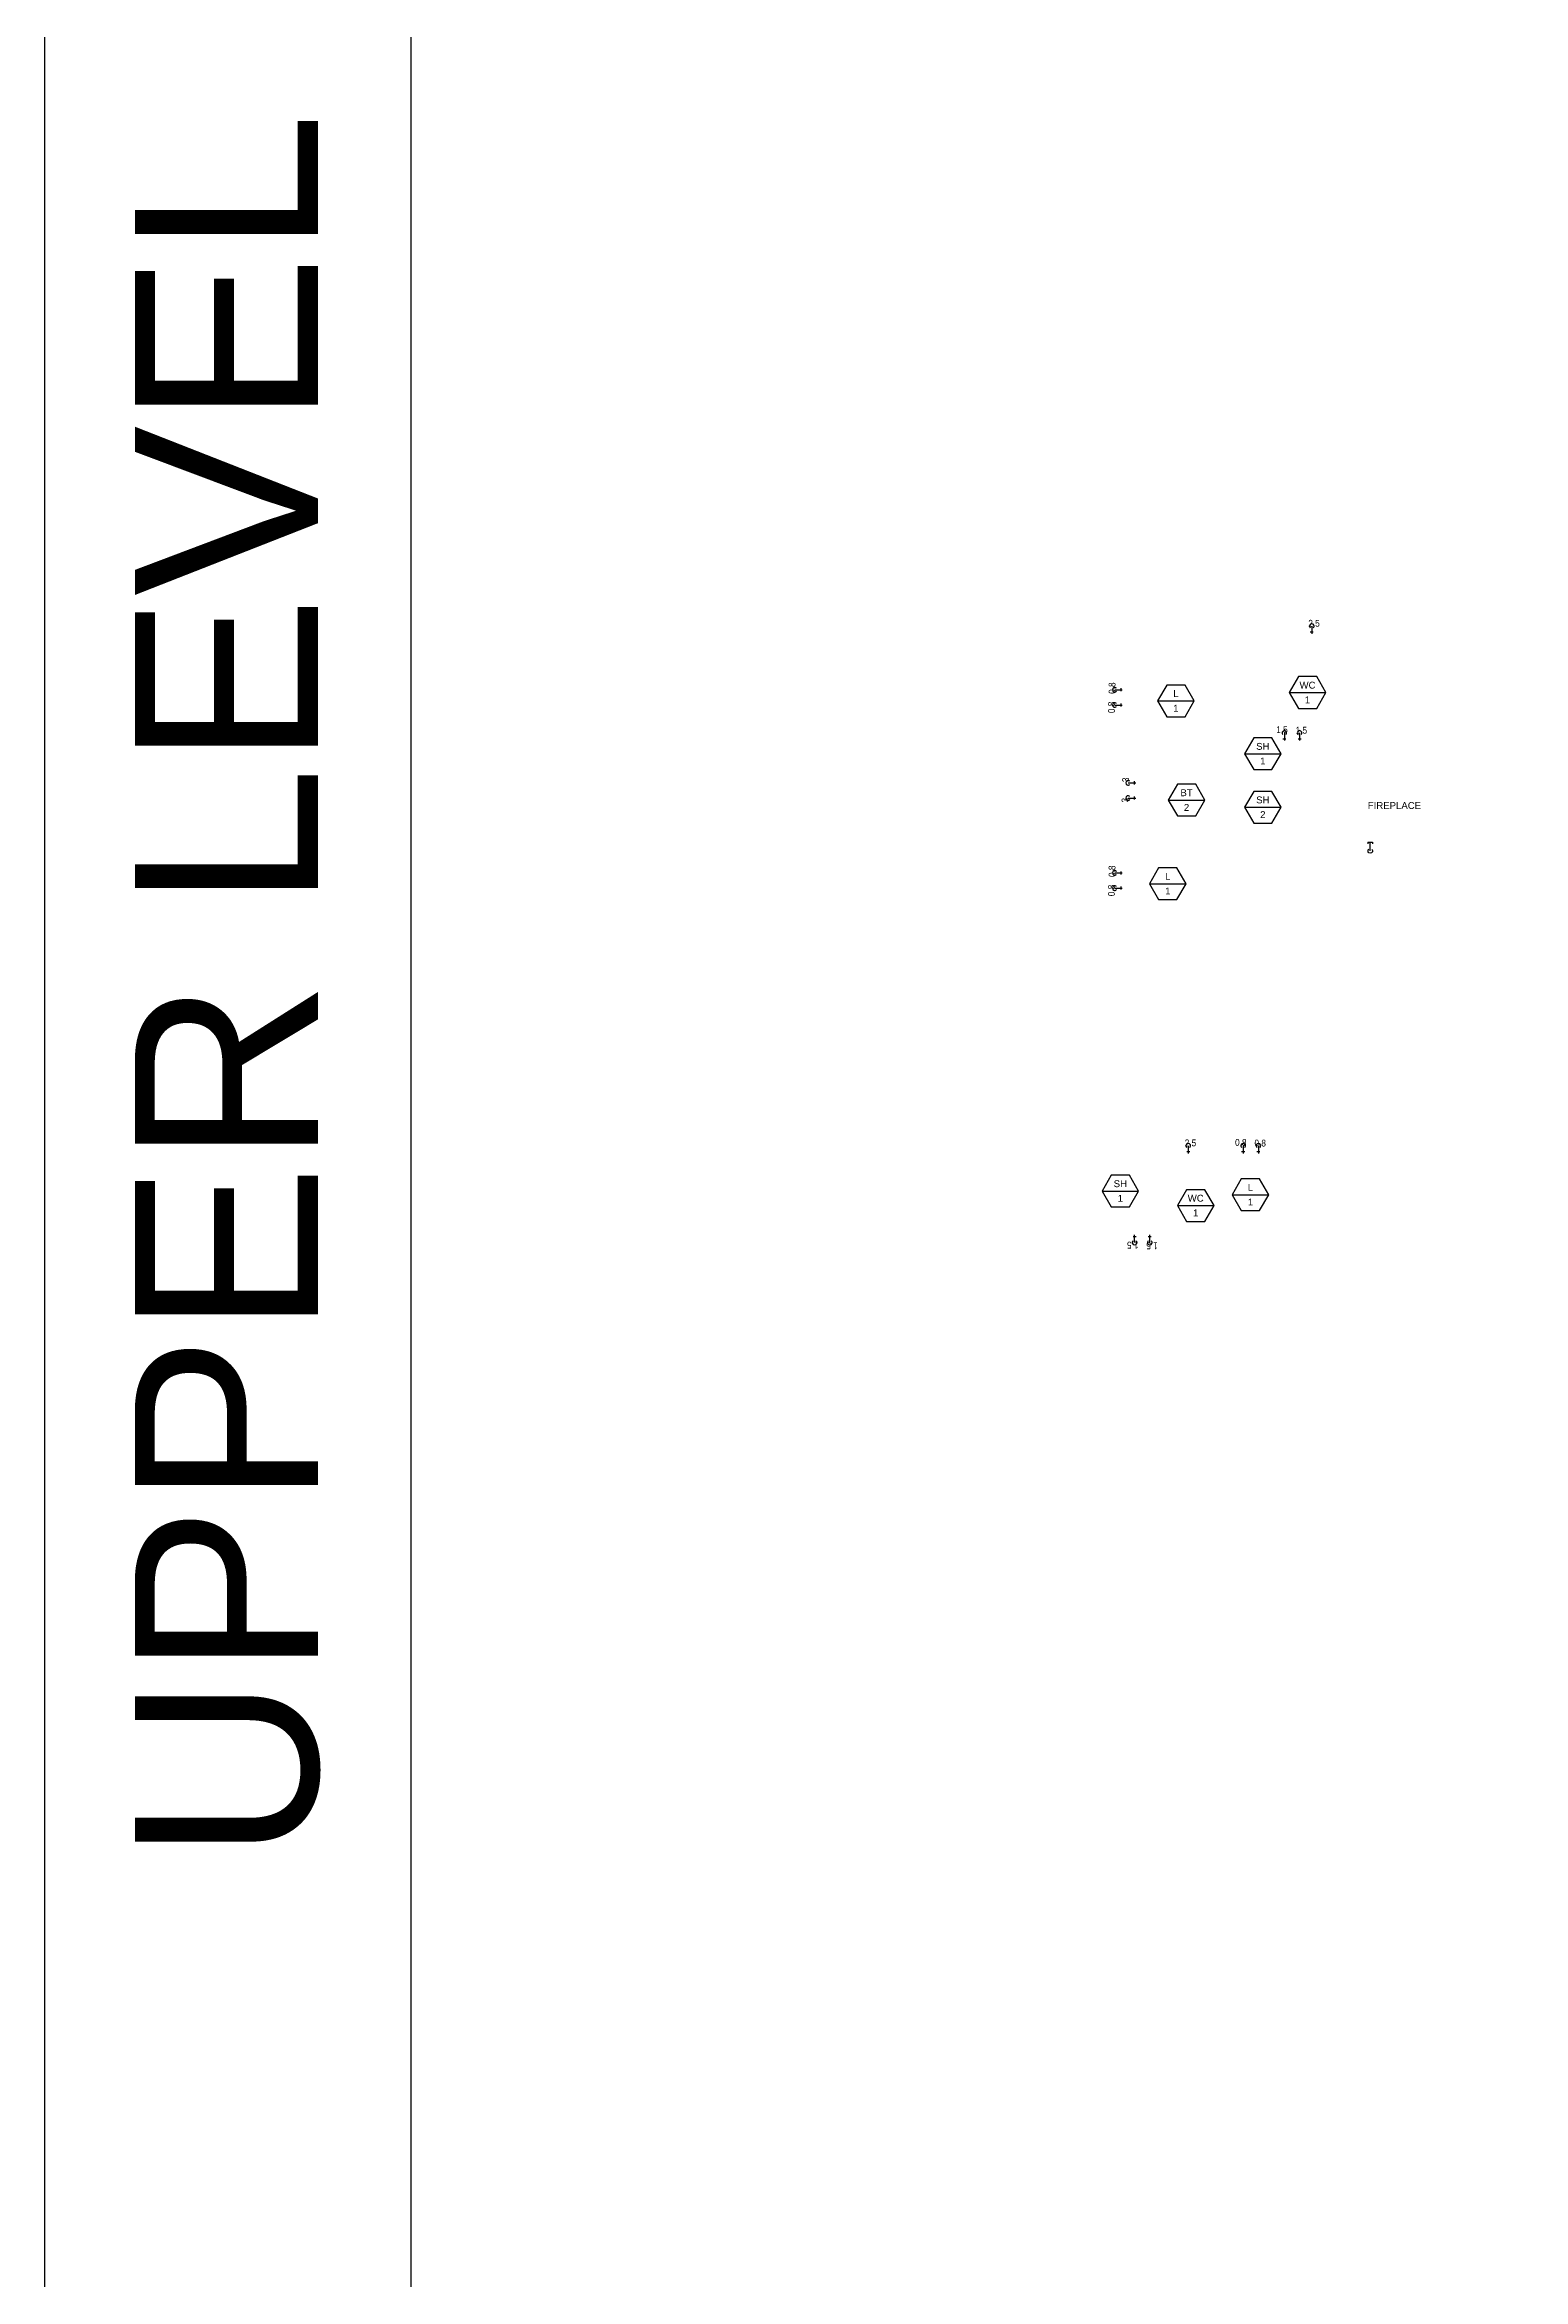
# Model space of a CAD drawing. Extents: x -1929 to 2514, y -3133 to 5867.
# Drawn here: x 474 to 1443, y 2320 to 3784 of the extents above; entities that cross this region are included whole.
import ezdxf
from ezdxf.enums import TextEntityAlignment as Align

# ---------------------------------------------------------------- set-up
doc = ezdxf.new("R2010")
doc.units = 0
doc.header["$LTSCALE"] = 24
doc.header["$MEASUREMENT"] = 0
doc.layers.get('0').update_dxf_attribs({"color": 8})
doc.layers.add('cloud_cw', color=190, linetype='Continuous', plot=False)
for name, color, linetype in [('GEC_BKGD', 8, 'Continuous'), ('PLUM-4TEXT', 2, 'Continuous'), ('PLUM-CW', 3, 'Cold_Water_Flow'), ('PLUM-DIM-GAS-TEXT', 2, 'Continuous'), ('PLUM-GAS_LP', 151, 'Gas_LP'), ('PLUM-HW', 2, 'Hot_Water_Flow')]:
    doc.layers.add(name, color=color, linetype=linetype)
doc.layers.get('0').freeze()
doc.styles.add('A2', font='arial.ttf', dxfattribs={"height": 4.5})
doc.styles.add('ARC-TEXT', font='arial.ttf', dxfattribs={"width": 0.86, "height": 4.5})
doc.styles.get("Standard").update_dxf_attribs({"font": 'arial.ttf'})
doc.linetypes.add('Cold_Water_Flow', pattern='A,0.875,-0.125,0,-0.125,0.875,-0.125,["CW",Standard,S=0.1,R=0,X=-0.12585,Y=-0.05],-0.1,0.875,[1,GEC_FlowArrow.shx,S=0.0625,R=0,X=0,Y=0],0.5', length=3.6)
doc.linetypes.add('Gas_LP', pattern='A,3.2,-0.25,["G",Standard,S=0.1,R=0,X=-0.12585,Y=-0.05],-0.065', length=3.515)
doc.linetypes.add('Hot_Water_Flow', pattern='A,0.8125,-0.125,0,-0.125,0,-0.125,0.875,-0.125,["HW",Standard,S=0.1,R=0,X=-0.12585,Y=-0.05],-0.1,0.875,[1,GEC_FlowArrow.shx,S=0.0625,R=0,X=0,Y=0],0.5', length=3.6625)

# ---------------------------------------------------------------- blocks, each defined once
blk = doc.blocks.new('Tag-Equipment')
at = {"color": 0}
blk.add_line((-12, 0), (12, 0), dxfattribs=at)
blk.add_lwpolyline([(-12, 0), (-6, -10.4), (6, -10.4), (12, 0), (6, 10.4), (-6, 10.4)], close=True, dxfattribs=at)
at = {"color": 0, "style": 'A2'}
for tag, p in [('TAG', (0, 4.8)), ('#', (0, -4.8))]:
    blk.add_attdef(tag, text='', height=4.5, dxfattribs=at).set_placement(p, align=Align.MIDDLE_CENTER)
blk = doc.blocks.new('*U70')
at = {"linetype": 'Continuous'}
blk.add_arc((0, 0), 1.5, 41.8103, 318.1897, dxfattribs=at)
blk = doc.blocks.new('*U71')
at = {"linetype": 'Continuous'}
for p, q in [((0, 0), (5, 0)), ((4, 1), (4, -1))]:
    blk.add_line(p, q, dxfattribs=at)
blk = doc.blocks.new('*U63')
at = {"linetype": 'Continuous'}
blk.add_arc((0, 0), 1.5, 311.8103, 228.1897, dxfattribs=at)
blk = doc.blocks.new('*U66')
at = {"linetype": 'Continuous'}
for p, q in [((-1, 4), (1, 4)), ((0, 0), (0, 5))]:
    blk.add_line(p, q, dxfattribs=at)
blk = doc.blocks.new('*U28')
at = {"linetype": 'Continuous'}
blk.add_arc((0, 0), 1.5, 41.8103, 318.1897, dxfattribs=at)
blk = doc.blocks.new('*U21')
at = {"linetype": 'Continuous'}
for p, q in [((0, 0), (5, 0)), ((5.7, 1.5), (4.7, 1.5)), ((5.7, -1.5), (5.7, 1.5)), ((5.7, -1.5), (4.7, -1.5))]:
    blk.add_line(p, q, dxfattribs=at)

msp = doc.modelspace()

# ---------------------------------------------------------------- linework, layer by layer
at = {"layer": 'GEC_BKGD', "color": 4}
msp.add_lwpolyline([(714.1, 4066.8), (714.1, 2266.8), (2514.1, 2266.8), (2514.1, 4066.8), (474.1, 4066.8), (474.1, 2266.8), (714.1, 2266.8)], dxfattribs=at)

# ---------------------------------------------------------------- block references
at = {"layer": 'PLUM-4TEXT'}
for p, values in [((1301.9, 3359.8), {'TAG': 'WC', '#': '1'}), ((1215.6, 3354.3), {'TAG': 'L', '#': '1'}), ((1272.6, 3319.7), {'TAG': 'SH', '#': '1'}), ((1222.6, 3289.3), {'TAG': 'BT', '#': '2'}), ((1272.6, 3284.6), {'TAG': 'SH', '#': '2'}), ((1210.3, 3234.5), {'TAG': 'L', '#': '1'}), ((1179.2, 3033.1), {'TAG': 'SH', '#': '1'}), ((1228.6, 3023.6), {'TAG': 'WC', '#': '1'}), ((1264.5, 3030.7), {'TAG': 'L', '#': '1'})]:
    msp.add_blockref('Tag-Equipment', p, dxfattribs=at).add_auto_attribs(values)
at = {"layer": 'PLUM-CW'}
for name, p in [('*U63', (1304.7, 3403.3)), ('*U70', (1175.5, 3361.6)), ('*U71', (1175.5, 3361.6)), ('*U70', (1184.3, 3300.6)), ('*U71', (1184.3, 3300.6)), ('*U70', (1175.5, 3241.6)), ('*U71', (1175.5, 3241.6)), ('*U63', (1223.7, 3062.8))]:
    msp.add_blockref(name, p, dxfattribs=at)
for name, p, rotation in [('*U66', (1304.7, 3403.3), 180), ('*U70', (1296.7, 3333.3), 270), ('*U71', (1296.7, 3333.3), 270), ('*U66', (1223.7, 3062.8), 180), ('*U70', (1269.7, 3062.8), 270), ('*U71', (1269.7, 3062.8), 270), ('*U71', (1188.5, 2999.3), 89.99999999999999), ('*U70', (1188.5, 2999.3), 89.99999999999999)]:
    msp.add_blockref(name, p, dxfattribs=dict(at, rotation=rotation))
at = {"layer": 'PLUM-GAS_LP', "xscale": -1, "rotation": 270}
for name in ['*U28', '*U21']:
    msp.add_blockref(name, (1343, 3256), dxfattribs=at)
at = {"layer": 'PLUM-HW'}
for name, p in [('*U70', (1175.5, 3351.6)), ('*U71', (1175.5, 3351.6)), ('*U70', (1184.3, 3290.6)), ('*U71', (1184.3, 3290.6)), ('*U70', (1175.5, 3231.6)), ('*U71', (1175.5, 3231.6))]:
    msp.add_blockref(name, p, dxfattribs=at)
for name, p, rotation in [('*U70', (1286.7, 3333.3), 270), ('*U71', (1286.7, 3333.3), 270), ('*U70', (1259.7, 3062.8), 270), ('*U71', (1259.7, 3062.8), 270), ('*U71', (1198.5, 2999.3), 89.99999999999999), ('*U70', (1198.5, 2999.3), 89.99999999999999)]:
    msp.add_blockref(name, p, dxfattribs=dict(at, rotation=rotation))

# ---------------------------------------------------------------- texts
at = {"layer": 'cloud_cw', "color": 3, "char_height": 4.5, "attachment_point": 1, "style": 'ARC-TEXT'}
for s, insert in [('2.5', (1302.4, 3407.4)), ('1.5', (1294.1, 3337.3)), ('2.5', (1221.4, 3066.9)), ('0.8', (1267.1, 3066.8))]:
    msp.add_mtext_dynamic_manual_height_columns(s, width=10.509, gutter_width=22.5, heights=[0], dxfattribs=dict(at, insert=insert))
at = {"layer": 'cloud_cw', "color": 2, "char_height": 4.5, "attachment_point": 1, "style": 'ARC-TEXT'}
for s, insert, rotation in [('0.8', (1171.1, 3346.3), 90), ('3', (1180, 3287.7), 90), ('0.8', (1171.1, 3226.3), 90), ('1.5', (1203.7, 2995), 180)]:
    msp.add_mtext_dynamic_manual_height_columns(s, width=10.509, gutter_width=22.5, heights=[0], dxfattribs=dict(at, insert=insert, rotation=rotation))
at = {"layer": 'cloud_cw', "color": 3, "char_height": 4.5, "attachment_point": 1, "style": 'ARC-TEXT'}
for s, insert, rotation in [('0.8', (1171.5, 3358.9), 90), ('3', (1180.4, 3301.1), 90), ('0.8', (1171.5, 3238.9), 90), ('1.5', (1191.1, 2995.4), 180)]:
    msp.add_mtext_dynamic_manual_height_columns(s, width=10.509, gutter_width=22.5, heights=[0], dxfattribs=dict(at, insert=insert, rotation=rotation))
at = {"layer": 'cloud_cw', "color": 2, "char_height": 4.5, "attachment_point": 1, "style": 'ARC-TEXT'}
for s, insert in [('1.5', (1281.4, 3337.7)), ('0.8', (1254.4, 3067.2))]:
    msp.add_mtext_dynamic_manual_height_columns(s, width=10.509, gutter_width=22.5, heights=[0], dxfattribs=dict(at, insert=insert))
at = {"layer": 'GEC_BKGD', "color": 2, "insert": (594.1, 3166.8), "char_height": 120, "width": 1800, "attachment_point": 5, "rotation": 90, "style": 'A2'}
msp.add_mtext('UPPER LEVEL', dxfattribs=at)
at = {"layer": 'PLUM-DIM-GAS-TEXT', "insert": (1341.4, 3288), "char_height": 4.5, "width": 52.472, "attachment_point": 1, "style": 'A2'}
msp.add_mtext('FIREPLACE', dxfattribs=at)

doc.saveas('drawing.dxf')
